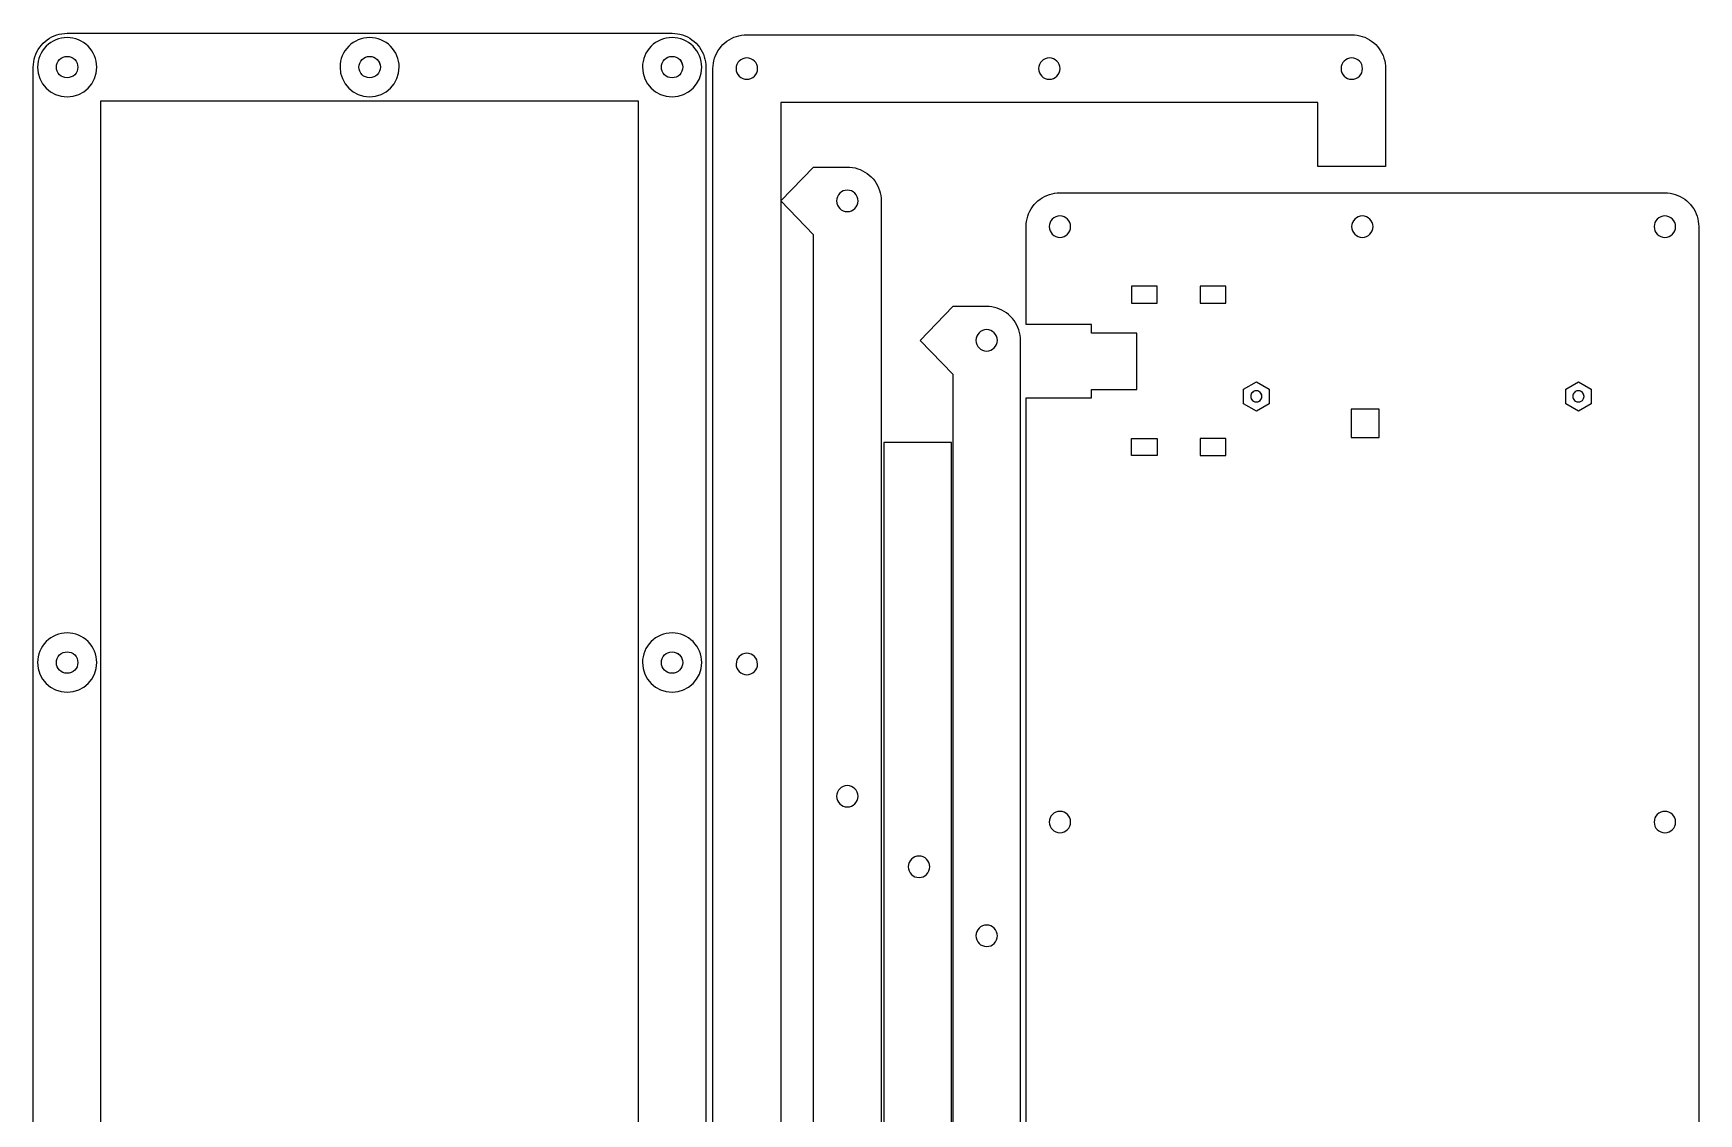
# Model space of a CAD drawing. Extents: x 0 to 299, y 9 to 605.
# Drawn here: x 0.3 to 295.5, y 413.7 to 605.3 of the extents above; entities that cross this region are included whole.
import ezdxf

# ---------------------------------------------------------------- set-up
doc = ezdxf.new("R2010")
doc.units = 0
doc.layers.get('0').update_dxf_attribs({"linetype": 'CONTINUOUS'})

msp = doc.modelspace()

# ---------------------------------------------------------------- linework, layer by layer
at = {"color": 7}
for p, q in [((5.31471, 605.265915), (5.782899, 605.321209)), ((5.782899, 605.321209), (6.253671, 605.339801)), ((6.253671, 605.339801), (107.504773, 605.337684)), ((107.504773, 605.337684), (113.504821, 605.33592)), ((113.504821, 605.33592), (113.97482, 605.317928)), ((113.97482, 605.317928), (114.442822, 605.262927)), ((0.906709, 602.06301), (1.137705, 602.473837)), ((1.137705, 602.473837), (1.398669, 602.866059)), ((1.398669, 602.866059), (1.690642, 603.236063)), ((1.690642, 603.236063), (2.011034, 603.581778)), ((2.011034, 603.581778), (2.35675, 603.902175)), ((2.35675, 603.902175), (2.726754, 604.194144)), ((2.726754, 604.194144), (3.118979, 604.455112)), ((3.118979, 604.455112), (3.529803, 604.686103)), ((3.529803, 604.686103), (3.956653, 604.882992)), ((3.956653, 604.882992), (4.399001, 605.045771)), ((4.399001, 605.045771), (4.852719, 605.173932)), ((4.852719, 605.173932), (5.31471, 605.265915)), ((114.442822, 605.262927), (114.90482, 605.170926)), ((114.90482, 605.170926), (115.35882, 605.042928)), ((115.35882, 605.042928), (115.800819, 604.879927)), ((115.800819, 604.879927), (116.227821, 604.682928)), ((116.227821, 604.682928), (116.638821, 604.451926)), ((116.638821, 604.451926), (117.030821, 604.190927)), ((117.030821, 604.190927), (117.400821, 603.898926)), ((117.400821, 603.898926), (117.746819, 603.578928)), ((117.746819, 603.578928), (118.06682, 603.232927)), ((118.06682, 603.232927), (118.358821, 602.862927)), ((118.358821, 602.862927), (118.61982, 602.470927)), ((118.61982, 602.470927), (118.850819, 602.059927)), ((121.639245, 602.215699), (121.900206, 602.607925)), ((121.900206, 602.607925), (122.192175, 602.977929)), ((122.192175, 602.977929), (122.512575, 603.323644)), ((122.512575, 603.323644), (122.858287, 603.643518)), ((122.858287, 603.643518), (123.228287, 603.935491)), ((123.228287, 603.935491), (123.620516, 604.196974)), ((123.620516, 604.196974), (124.031347, 604.427969)), ((124.031347, 604.427969), (124.458187, 604.624854)), ((124.458187, 604.624854), (124.900545, 604.787636)), ((124.900545, 604.787636), (125.354256, 604.915794)), ((125.354256, 604.915794), (125.816247, 605.007777)), ((125.816247, 605.007777), (126.284436, 605.062556)), ((126.284436, 605.062556), (126.755207, 605.081677)), ((126.755207, 605.081677), (234.006545, 605.080618)), ((234.006545, 605.080618), (234.476283, 605.062521)), ((234.476283, 605.062521), (234.944472, 605.007742)), ((234.944472, 605.007742), (235.406459, 604.915758)), ((235.406459, 604.915758), (235.860177, 604.787601)), ((235.860177, 604.787601), (236.302529, 604.624819)), ((236.302529, 604.624819), (236.729376, 604.427934)), ((236.729376, 604.427934), (237.140203, 604.196938)), ((237.140203, 604.196938), (237.532425, 603.935456)), ((237.532425, 603.935456), (237.902429, 603.643483)), ((237.902429, 603.643483), (238.248144, 603.323609)), ((238.248144, 603.323609), (238.56854, 602.977893)), ((238.56854, 602.977893), (238.86051, 602.607889)), ((238.86051, 602.607889), (239.121477, 602.215664)), ((0.254039, 599.339142), (0.271607, 599.809917)), ((0.271607, 599.809917), (0.326902, 600.278106)), ((0.326902, 600.278106), (0.418885, 600.740093)), ((0.418885, 600.740093), (0.547042, 601.193811)), ((0.547042, 601.193811), (0.709821, 601.636163)), ((0.709821, 601.636163), (0.906709, 602.06301)), ((118.850819, 602.059927), (119.047821, 601.632928)), ((119.047821, 601.632928), (119.210822, 601.190926)), ((119.210822, 601.190926), (119.33882, 600.736925)), ((119.33882, 600.736925), (119.430821, 600.274928)), ((119.430821, 600.274928), (119.485819, 599.806926)), ((119.485819, 599.806926), (119.504834, 599.335928)), ((120.755523, 599.080489), (120.773126, 599.551779)), ((120.773126, 599.551779), (120.828428, 600.019968)), ((120.828428, 600.019968), (120.920425, 600.481955)), ((120.920425, 600.481955), (121.048575, 600.935673)), ((121.048575, 600.935673), (121.211358, 601.377506)), ((121.211358, 601.377506), (121.408246, 601.804872)), ((121.408246, 601.804872), (121.639245, 602.215699)), ((239.121477, 602.215664), (239.352469, 601.804837)), ((239.352469, 601.804837), (239.549358, 601.377471)), ((239.549358, 601.377471), (239.71214, 600.935638)), ((239.71214, 600.935638), (239.840297, 600.48192)), ((239.840297, 600.48192), (239.932281, 600.019933)), ((239.932281, 600.019933), (239.987575, 599.551744)), ((239.987575, 599.551744), (240.006166, 599.080454)), ((0.254039, 282.5378), (0.254039, 599.339142)), ((119.504834, 599.335928), (119.504834, 282.534755)), ((120.755523, 282.279647), (120.755523, 599.080489)), ((240.006166, 599.080454), (240.006166, 599.080454)), ((240.006166, 599.080454), (240.006166, 581.707355)), ((12.253821, 355.212946), (12.253821, 593.338981)), ((12.253821, 593.338981), (107.50483, 593.337217)), ((107.50483, 593.337217), (107.504819, 288.534588)), ((228.006395, 593.080822), (132.755358, 593.080822)), ((132.755358, 593.080822), (132.755358, 288.279798)), ((228.006395, 581.707355), (228.006395, 593.080822)), ((240.006166, 581.707355), (228.006395, 581.707355)), ((132.755358, 575.619561), (138.566825, 581.616299)), ((138.566825, 581.623161), (144.566975, 581.623129)), ((138.566825, 581.616299), (138.566825, 581.623161)), ((144.566975, 581.623129), (145.037747, 581.604044)), ((145.037747, 581.604044), (145.505936, 581.548742)), ((145.505936, 581.548742), (145.967926, 581.456745)), ((145.967926, 581.456745), (146.421637, 581.329113)), ((146.421637, 581.329113), (146.863996, 581.165813)), ((146.863996, 581.165813), (147.290836, 580.968903)), ((147.290836, 580.968903), (147.701667, 580.737925)), ((147.701667, 580.737925), (148.093896, 580.476965)), ((148.093896, 580.476965), (148.463896, 580.184974)), ((148.463896, 580.184974), (148.809608, 579.865125)), ((148.809608, 579.865125), (149.130008, 579.518884)), ((149.130008, 579.518884), (149.421977, 579.148863)), ((149.421977, 579.148863), (149.682937, 578.757173)), ((149.682937, 578.757173), (149.913936, 578.345824)), ((149.913936, 578.345824), (150.110825, 577.918973)), ((150.110825, 577.918973), (150.273607, 577.477144)), ((150.273607, 577.477144), (150.401757, 577.022914)), ((150.401757, 577.022914), (150.493755, 576.560924)), ((150.493755, 576.560924), (150.549056, 576.092713)), ((150.549056, 576.092713), (150.56666, 575.623004)), ((178.364356, 575.612717), (178.73436, 575.904686)), ((178.73436, 575.904686), (179.126586, 576.165657)), ((179.126586, 576.165657), (179.537413, 576.396646)), ((179.537413, 576.396646), (179.96426, 576.593538)), ((179.96426, 576.593538), (180.406608, 576.756317)), ((180.406608, 576.756317), (180.86033, 576.884477)), ((180.86033, 576.884477), (181.322317, 576.976475)), ((181.322317, 576.976475), (181.790506, 577.031776)), ((181.790506, 577.031776), (182.260244, 577.04938)), ((182.260244, 577.04938), (289.511578, 577.050438)), ((289.511578, 577.050438), (289.982346, 577.031847)), ((289.982346, 577.031847), (290.450538, 576.976545)), ((290.450538, 576.976545), (290.912525, 576.884548)), ((290.912525, 576.884548), (291.366247, 576.756387)), ((291.366247, 576.756387), (291.808599, 576.593608)), ((291.808599, 576.593608), (292.235446, 576.396716)), ((292.235446, 576.396716), (292.646266, 576.165728)), ((292.646266, 576.165728), (293.038498, 575.904757)), ((293.038498, 575.904757), (293.408495, 575.612787)), ((138.566825, 569.621762), (132.755358, 575.619561)), ((150.56666, 575.623004), (150.56666, 258.822162)), ((176.426491, 572.450636), (176.55413, 572.904357)), ((176.55413, 572.904357), (176.717427, 573.346705)), ((176.717427, 573.346705), (176.914316, 573.773556)), ((176.914316, 573.773556), (177.145311, 574.184376)), ((177.145311, 574.184376), (177.406275, 574.576605)), ((177.406275, 574.576605), (177.698248, 574.946605)), ((177.698248, 574.946605), (178.018641, 575.292328)), ((178.018641, 575.292328), (178.364356, 575.612717)), ((293.408495, 575.612787), (293.754217, 575.292398)), ((293.754217, 575.292398), (294.074607, 574.946676)), ((294.074607, 574.946676), (294.366576, 574.576676)), ((294.366576, 574.576676), (294.627547, 574.184447)), ((294.627547, 574.184447), (294.858535, 573.773626)), ((294.858535, 573.773626), (295.055428, 573.346776)), ((295.055428, 573.346776), (295.218206, 572.904428)), ((295.218206, 572.904428), (295.346367, 572.450706)), ((176.260622, 571.04969), (176.279214, 571.520456)), ((176.260622, 553.676069), (176.260622, 571.04969)), ((176.279214, 571.520456), (176.334508, 571.988645)), ((176.334508, 571.988645), (176.426491, 572.450636)), ((295.346367, 572.450706), (295.438368, 571.988715)), ((295.438368, 571.988715), (295.493666, 571.520526)), ((295.493666, 571.520526), (295.511269, 571.04976)), ((295.511269, 571.04976), (295.511269, 254.248356)), ((138.566825, 264.820735), (138.566825, 569.621762)), ((138.566825, 569.621762), (138.566825, 569.621762)), ((163.270269, 556.878666), (157.458802, 550.881673)), ((169.270401, 556.87861), (163.270269, 556.878666)), ((163.270269, 556.878666), (163.270269, 556.878666)), ((169.7404, 556.860618), (169.270401, 556.87861)), ((170.208399, 556.80562), (169.7404, 556.860618)), ((170.6704, 556.713619), (170.208399, 556.80562)), ((171.1244, 556.585621), (170.6704, 556.713619)), ((171.566399, 556.42262), (171.1244, 556.585621)), ((171.993401, 556.225618), (171.566399, 556.42262)), ((172.404401, 555.994619), (171.993401, 556.225618)), ((172.796401, 555.73362), (172.404401, 555.994619)), ((173.166401, 555.441619), (172.796401, 555.73362)), ((173.512399, 555.121621), (173.166401, 555.441619)), ((173.8324, 554.77562), (173.512399, 555.121621)), ((174.124401, 554.40562), (173.8324, 554.77562)), ((174.3854, 554.01362), (174.124401, 554.40562)), ((174.616399, 553.60262), (174.3854, 554.01362)), ((174.813401, 553.175618), (174.616399, 553.60262)), ((174.976398, 552.733619), (174.813401, 553.175618)), ((175.1044, 552.279619), (174.976398, 552.733619)), ((175.196401, 551.817621), (175.1044, 552.279619)), ((187.885751, 553.676069), (176.260622, 553.676069)), ((187.885751, 552.175909), (187.885751, 553.676069)), ((195.885781, 552.175909), (187.885751, 552.175909)), ((195.885781, 550.649387), (195.885781, 552.175909)), ((157.458802, 550.881673), (163.270269, 544.884674)), ((175.251399, 551.349619), (175.196401, 551.817621)), ((175.270414, 550.878618), (175.251399, 551.349619)), ((175.270414, 234.077651), (175.270414, 550.878618)), ((195.885781, 543.702519), (195.885781, 550.649387)), ((163.270269, 544.884674), (163.270399, 544.878606)), ((163.270399, 544.878606), (163.270399, 544.878606)), ((163.270399, 544.878606), (163.270399, 544.878606)), ((163.270399, 544.878606), (163.270399, 240.07759)), ((195.885781, 542.175996), (195.885781, 543.702519)), ((176.260622, 254.248356), (176.260622, 540.675837)), ((176.260622, 540.675837), (187.885754, 540.675837)), ((187.885754, 540.675837), (187.885754, 542.175996)), ((187.885754, 542.175996), (195.885781, 542.175996)), ((163.034991, 532.740045), (151.035209, 532.740045)), ((151.035209, 532.740045), (151.035209, 252.312734)), ((163.034991, 246.312549), (163.034991, 532.740045))]:
    msp.add_line(p, q, dxfattribs=at)
at = {"color": 5}
for p, q in [((6.25385, 604.58958), (6.25385, 604.58958)), ((59.878849, 604.58958), (59.878849, 604.58958)), ((113.504821, 604.586341), (113.504821, 604.586341)), ((6.25385, 601.239394), (6.25385, 601.239394)), ((59.878849, 601.239394), (59.878849, 601.239394)), ((113.504821, 601.236155), (113.504821, 601.236155)), ((214.835659, 542.248711), (217.085647, 543.547342)), ((217.085647, 543.547342), (219.335639, 542.248711)), ((271.935741, 542.24876), (274.185729, 543.547392)), ((274.185729, 543.547392), (276.435721, 542.24876)), ((214.835659, 539.650421), (214.835659, 542.248711)), ((217.085647, 541.949506), (217.085647, 541.949506)), ((219.335639, 542.248711), (219.335639, 539.650421)), ((271.935741, 539.650471), (271.935741, 542.24876)), ((274.185729, 541.949555), (274.185729, 541.949555)), ((276.435721, 542.24876), (276.435721, 539.650471)), ((217.085647, 538.351275), (214.835659, 539.650421)), ((219.335639, 539.650421), (217.085647, 538.351275)), ((274.185729, 538.351324), (271.935741, 539.650471)), ((276.435721, 539.650471), (274.185729, 538.351324)), ((6.25385, 498.989075), (6.25385, 498.989075)), ((113.503823, 498.985836), (113.503823, 498.985836)), ((6.25385, 495.638889), (6.25385, 495.638889)), ((113.503823, 495.63565), (113.503823, 495.63565))]:
    msp.add_line(p, q, dxfattribs=at)
at = {"color": 3}
for p, q in [((126.755377, 600.981249), (126.755377, 600.981249)), ((180.380375, 600.981249), (180.380375, 600.981249)), ((234.006376, 600.981249), (234.006376, 600.981249)), ((8.153849, 599.339509), (8.153849, 599.339509)), ((61.778847, 599.339509), (61.778847, 599.339509)), ((115.404819, 599.336271), (115.404819, 599.336271)), ((144.566806, 573.722911), (144.566806, 573.722911)), ((182.260399, 569.15007), (182.260399, 569.15007)), ((235.886399, 569.15007), (235.886399, 569.15007)), ((289.511398, 569.15007), (289.511398, 569.15007)), ((194.930621, 560.470741), (194.930621, 557.470931)), ((199.480491, 560.470741), (194.930621, 560.470741)), ((199.480491, 557.470931), (199.480491, 560.470741)), ((207.143491, 560.470741), (207.143491, 557.470931)), ((211.693492, 560.470741), (207.143491, 560.470741)), ((211.693492, 557.470931), (211.693492, 560.470741)), ((194.930621, 557.470931), (199.480491, 557.470931)), ((207.143491, 557.470931), (211.693492, 557.470931)), ((169.270398, 552.779085), (169.270398, 552.779085)), ((216.085436, 540.949459), (216.085436, 540.949459)), ((273.185525, 540.949511), (273.185525, 540.949511)), ((194.930621, 533.47033), (199.480491, 533.47033)), ((194.930621, 530.470509), (194.930621, 533.47033)), ((199.480491, 533.47033), (199.480491, 530.470509)), ((211.693492, 533.47033), (207.143491, 533.47033)), ((207.143491, 533.47033), (207.143491, 530.470509)), ((211.693492, 530.470509), (211.693492, 533.47033)), ((199.480491, 530.470509), (194.930621, 530.470509)), ((207.143491, 530.470509), (211.693492, 530.470509)), ((8.153849, 493.739004), (8.153849, 493.739004)), ((115.403821, 493.735766), (115.403821, 493.735766)), ((126.755377, 495.38074), (126.755377, 495.38074)), ((144.566806, 468.121908), (144.566806, 468.121908)), ((182.261401, 463.549566), (182.261401, 463.549566)), ((182.261401, 463.549566), (182.261401, 463.549566)), ((289.511398, 463.549566), (289.511398, 463.549566)), ((157.284201, 459.413666), (157.284201, 459.413666)), ((169.269399, 447.178582), (169.269399, 447.178582))]:
    msp.add_line(p, q, dxfattribs=at)
at = {"color": 6}
for p, q in [((238.885995, 538.64945), (233.886075, 538.64945)), ((233.886075, 538.64945), (233.886075, 533.64953)), ((238.885995, 533.64953), (238.885995, 538.64945)), ((233.886075, 533.64953), (238.885995, 533.64953))]:
    msp.add_line(p, q, dxfattribs=at)
at = {"color": 5}
for points in [[(2.541548, 603.051708), (1.557014, 602.067077), (1.003954, 600.731665), (1.00404, 599.339255)], [(6.25385, 604.58958), (4.86144, 604.589529), (3.526082, 604.036339), (2.541548, 603.051708)], [(9.966152, 603.051708), (8.981618, 604.036339), (7.64626, 604.589529), (6.25385, 604.58958)], [(11.50366, 599.339255), (11.503746, 600.731665), (10.950686, 602.067078), (9.966152, 603.051708)], [(56.166547, 603.051708), (55.182013, 602.067078), (54.628953, 600.731665), (54.629039, 599.339255)], [(59.878849, 604.58958), (58.486439, 604.589529), (57.151081, 604.036339), (56.166547, 603.051708)], [(63.591151, 603.051708), (62.606617, 604.036339), (61.271259, 604.589529), (59.878849, 604.58958)], [(65.128659, 599.339255), (65.128745, 600.731665), (64.575685, 602.067078), (63.591151, 603.051708)], [(109.792519, 603.04847), (108.807985, 602.063839), (108.254926, 600.728426), (108.255012, 599.336017)], [(113.504821, 604.586341), (112.112411, 604.586291), (110.777053, 604.033101), (109.792519, 603.04847)], [(117.217124, 603.04847), (116.232589, 604.033101), (114.897231, 604.586291), (113.504821, 604.586341)], [(118.754631, 599.336017), (118.754717, 600.728426), (118.201658, 602.063839), (117.217124, 603.04847)], [(4.353707, 599.339255), (4.353671, 599.843215), (4.553852, 600.326545), (4.910206, 600.682898)], [(4.910206, 600.682898), (5.26656, 601.039251), (5.74989, 601.239432), (6.25385, 601.239394)], [(6.25385, 601.239394), (6.75781, 601.239432), (7.24114, 601.039252), (7.597494, 600.682898)], [(7.597494, 600.682898), (7.953848, 600.326545), (8.15403, 599.843215), (8.153993, 599.339255)], [(57.978707, 599.339255), (57.97867, 599.843215), (58.178851, 600.326545), (58.535205, 600.682898)], [(58.535205, 600.682898), (58.891559, 601.039251), (59.374889, 601.239432), (59.878849, 601.239394)], [(59.878849, 601.239394), (60.382809, 601.239432), (60.866139, 601.039251), (61.222493, 600.682898)], [(61.222493, 600.682898), (61.578847, 600.326545), (61.779028, 599.843215), (61.778991, 599.339255)], [(111.604679, 599.336017), (111.604642, 599.839977), (111.804823, 600.323306), (112.161177, 600.67966)], [(112.161177, 600.67966), (112.517531, 601.036013), (113.000861, 601.236193), (113.504821, 601.236155)], [(113.504821, 601.236155), (114.008781, 601.236193), (114.492111, 601.036013), (114.848465, 600.67966)], [(114.848465, 600.67966), (115.204819, 600.323306), (115.405, 599.839977), (115.404963, 599.336017)], [(1.00404, 599.339255), (1.004146, 596.439909), (3.354504, 594.089551), (6.25385, 594.089446)], [(6.25385, 597.439628), (5.204599, 597.439549), (4.353913, 598.290004), (4.353707, 599.339255)], [(6.25385, 594.089446), (9.153196, 594.089551), (11.503554, 596.439909), (11.50366, 599.339255)], [(8.153993, 599.339255), (8.153787, 598.290004), (7.303101, 597.439549), (6.25385, 597.439628)], [(54.629039, 599.339255), (54.629145, 596.439909), (56.979503, 594.089551), (59.878849, 594.089446)], [(59.878849, 597.439628), (58.829598, 597.439549), (57.978912, 598.290004), (57.978707, 599.339255)], [(59.878849, 594.089446), (62.778195, 594.089551), (65.128553, 596.439909), (65.128659, 599.339255)], [(61.778991, 599.339255), (61.778786, 598.290004), (60.9281, 597.439549), (59.878849, 597.439628)], [(108.255012, 599.336017), (108.255117, 596.43667), (110.605475, 594.086312), (113.504821, 594.086207)], [(113.504821, 597.436389), (112.45557, 597.436311), (111.604885, 598.286766), (111.604679, 599.336017)], [(113.504821, 594.086207), (116.404167, 594.086312), (118.754526, 596.43667), (118.754631, 599.336017)], [(115.404963, 599.336017), (115.404758, 598.286766), (114.554072, 597.436311), (113.504821, 597.436389)], [(216.378265, 541.656797), (216.190631, 541.469261), (216.085204, 541.214853), (216.085187, 540.949568)], [(216.085187, 540.949568), (216.085204, 540.684282), (216.190631, 540.429875), (216.378265, 540.242338)], [(217.085647, 541.949506), (216.820362, 541.949628), (216.565899, 541.844334), (216.378265, 541.656797)], [(218.085589, 540.949568), (218.085555, 541.501806), (217.637885, 541.949474), (217.085647, 541.949506)], [(217.085647, 539.94963), (217.637885, 539.949662), (218.085555, 540.39733), (218.085589, 540.949568)], [(273.478347, 541.656847), (273.290713, 541.469311), (273.185286, 541.214903), (273.185269, 540.949617)], [(273.185269, 540.949617), (273.185286, 540.684332), (273.290713, 540.429924), (273.478347, 540.242388)], [(274.185729, 541.949555), (273.920444, 541.949677), (273.665981, 541.844383), (273.478347, 541.656847)], [(275.185671, 540.949617), (275.185637, 541.501855), (274.737967, 541.949523), (274.185729, 541.949555)], [(274.185729, 539.949679), (274.737967, 539.949712), (275.185637, 540.39738), (275.185671, 540.949617)], [(216.378265, 540.242338), (216.565899, 540.054802), (216.820362, 539.949508), (217.085647, 539.94963)], [(273.478347, 540.242388), (273.665981, 540.054852), (273.920444, 539.949557), (274.185729, 539.949679)], [(6.25385, 498.989075), (4.861439, 498.989024), (3.526081, 498.435833), (2.541546, 497.451202)], [(9.966153, 497.451202), (8.981619, 498.435834), (7.64626, 498.989024), (6.25385, 498.989075)], [(113.503823, 498.985836), (112.111412, 498.985786), (110.776054, 498.432595), (109.791519, 497.447964)], [(117.216126, 497.447964), (116.231592, 498.432595), (114.896233, 498.985786), (113.503823, 498.985836)], [(2.541546, 497.451202), (1.557012, 496.46657), (1.003953, 495.131157), (1.00404, 493.738747)], [(11.50366, 493.738747), (11.503747, 495.131157), (10.950688, 496.466571), (9.966153, 497.451202)], [(109.791519, 497.447964), (108.806985, 496.463332), (108.253926, 495.127919), (108.254013, 493.735508)], [(118.753632, 493.735508), (118.753719, 495.127919), (118.200661, 496.463332), (117.216126, 497.447964)], [(1.00404, 493.738747), (1.004148, 490.839402), (3.354505, 488.489046), (6.25385, 488.488941)], [(4.353707, 493.738747), (4.35367, 494.242707), (4.553851, 494.726038), (4.910204, 495.082392)], [(6.25385, 491.839123), (5.2046, 491.839044), (4.353915, 492.689497), (4.353707, 493.738747)], [(4.910204, 495.082392), (5.266558, 495.438746), (5.749889, 495.638927), (6.25385, 495.638889)], [(6.25385, 495.638889), (6.75781, 495.638927), (7.241141, 495.438746), (7.597495, 495.082392)], [(6.25385, 488.488941), (9.153195, 488.489046), (11.503552, 490.839402), (11.50366, 493.738747)], [(8.153993, 493.738747), (8.153785, 492.689497), (7.3031, 491.839044), (6.25385, 491.839123)], [(7.597495, 495.082392), (7.95385, 494.726038), (8.15403, 494.242707), (8.153993, 493.738747)], [(108.254013, 493.735508), (108.25412, 490.836163), (110.604478, 488.485807), (113.503823, 488.485702)], [(111.603681, 493.735508), (111.603643, 494.239469), (111.803824, 494.722799), (112.160178, 495.079153)], [(113.503823, 491.835885), (112.454573, 491.835806), (111.603888, 492.686258), (111.603681, 493.735508)], [(112.160178, 495.079153), (112.516532, 495.435507), (112.999862, 495.635688), (113.503823, 495.63565)], [(113.503823, 495.63565), (114.007784, 495.635688), (114.491114, 495.435507), (114.847468, 495.079153)], [(113.503823, 488.485702), (116.403168, 488.485807), (118.753525, 490.836163), (118.753632, 493.735508)], [(115.403965, 493.735508), (115.403757, 492.686258), (114.553073, 491.835806), (113.503823, 491.835885)], [(114.847468, 495.079153), (115.203822, 494.722799), (115.404003, 494.239469), (115.403965, 493.735508)]]:
    msp.add_open_spline(points, degree=3, dxfattribs=at)
at = {"color": 3}
for points in [[(4.35385, 599.339509), (4.353849, 599.843421), (4.554027, 600.326694), (4.910346, 600.683013)], [(4.910346, 600.683013), (5.266666, 601.039332), (5.749938, 601.23951), (6.25385, 601.23951)], [(6.25385, 601.23951), (6.757761, 601.23951), (7.241034, 601.039332), (7.597353, 600.683013)], [(7.597353, 600.683013), (7.953672, 600.326693), (8.15385, 599.843421), (8.153849, 599.339509)], [(57.978848, 599.339509), (57.978848, 599.843421), (58.179026, 600.326694), (58.535345, 600.683013)], [(58.535345, 600.683013), (58.891664, 601.039333), (59.374937, 601.239511), (59.878849, 601.23951)], [(59.878849, 601.23951), (60.92819, 601.239509), (61.778847, 600.38885), (61.778847, 599.339509)], [(111.60482, 599.336271), (111.60482, 599.840182), (111.804998, 600.323455), (112.161317, 600.679775)], [(112.161317, 600.679775), (112.517637, 601.036094), (113.00091, 601.236272), (113.504821, 601.236272)], [(113.504821, 601.236272), (114.554162, 601.236271), (115.40482, 600.385611), (115.404819, 599.336271)], [(125.411873, 600.424752), (125.055553, 600.068432), (124.855375, 599.585159), (124.855376, 599.081248)], [(126.755377, 600.981249), (126.251465, 600.981249), (125.768192, 600.781071), (125.411873, 600.424752)], [(128.098881, 600.424752), (127.742562, 600.781071), (127.259289, 600.981249), (126.755377, 600.981249)], [(128.655378, 599.081248), (128.655378, 599.585159), (128.4552, 600.068432), (128.098881, 600.424752)], [(180.380375, 600.981249), (179.331035, 600.981248), (178.480377, 600.130588), (178.480378, 599.081248)], [(181.72388, 600.424752), (181.36756, 600.781071), (180.884287, 600.981249), (180.380375, 600.981249)], [(182.280377, 599.081248), (182.280377, 599.585159), (182.080199, 600.068432), (181.72388, 600.424752)], [(234.006376, 600.981249), (232.957035, 600.981248), (232.106377, 600.130588), (232.106378, 599.081248)], [(235.34988, 600.424752), (234.993561, 600.781071), (234.510288, 600.981249), (234.006376, 600.981249)], [(235.906377, 599.081248), (235.906377, 599.585159), (235.706199, 600.068432), (235.34988, 600.424752)], [(6.25385, 597.439512), (5.20451, 597.439511), (4.353851, 598.290169), (4.35385, 599.339509)], [(8.153849, 599.339509), (8.153848, 598.290169), (7.30319, 597.439511), (6.25385, 597.439512)], [(59.878849, 597.439512), (58.829508, 597.439511), (57.978849, 598.290168), (57.978848, 599.339509)], [(61.778847, 599.339509), (61.778845, 598.29017), (60.928188, 597.439513), (59.878849, 597.439512)], [(113.504821, 597.436273), (112.455481, 597.436272), (111.604821, 598.28693), (111.60482, 599.336271)], [(115.404819, 599.336271), (115.404818, 598.286931), (114.55416, 597.436274), (113.504821, 597.436273)], [(124.855376, 599.081248), (124.855375, 598.577336), (125.055553, 598.094063), (125.411873, 597.737744)], [(125.411873, 597.737744), (125.768192, 597.381424), (126.251465, 597.181246), (126.755377, 597.181246)], [(126.755377, 597.181246), (127.259289, 597.181246), (127.742562, 597.381424), (128.098881, 597.737744)], [(128.098881, 597.737744), (128.4552, 598.094063), (128.655378, 598.577336), (128.655378, 599.081248)], [(178.480378, 599.081248), (178.480377, 598.031907), (179.331035, 597.181248), (180.380375, 597.181246)], [(180.380375, 597.181246), (180.884287, 597.181246), (181.36756, 597.381424), (181.72388, 597.737744)], [(181.72388, 597.737744), (182.080199, 598.094063), (182.280377, 598.577336), (182.280377, 599.081248)], [(232.106378, 599.081248), (232.106377, 598.031907), (232.957035, 597.181248), (234.006376, 597.181246)], [(234.006376, 597.181246), (234.510288, 597.181246), (234.993561, 597.381424), (235.34988, 597.737744)], [(235.34988, 597.737744), (235.706199, 598.094063), (235.906377, 598.577336), (235.906377, 599.081248)], [(143.223302, 576.966413), (142.866982, 576.610093), (142.666804, 576.12682), (142.666805, 575.622909)], [(144.566806, 577.52291), (144.062894, 577.52291), (143.579621, 577.322732), (143.223302, 576.966413)], [(145.91031, 576.966413), (145.553991, 577.322732), (145.070718, 577.52291), (144.566806, 577.52291)], [(146.466807, 575.622909), (146.466807, 576.12682), (146.266629, 576.610093), (145.91031, 576.966413)], [(142.666805, 575.622909), (142.666806, 574.573568), (143.517465, 573.72291), (144.566806, 573.722911)], [(144.566806, 573.722911), (145.616146, 573.72291), (146.466806, 574.573568), (146.466807, 575.622909)], [(182.260399, 572.950067), (181.756487, 572.950067), (181.273215, 572.749889), (180.916895, 572.39357)], [(183.603902, 572.39357), (183.247583, 572.749889), (182.76431, 572.950067), (182.260399, 572.950067)], [(235.886399, 572.950067), (235.382488, 572.950067), (234.899215, 572.749889), (234.542896, 572.39357)], [(237.229903, 572.39357), (236.873583, 572.749889), (236.390311, 572.950067), (235.886399, 572.950067)], [(289.511398, 572.950067), (289.007486, 572.950067), (288.524214, 572.749889), (288.167894, 572.39357)], [(290.854901, 572.39357), (290.498582, 572.749889), (290.015309, 572.950067), (289.511398, 572.950067)], [(180.916895, 572.39357), (180.560576, 572.037251), (180.360398, 571.553979), (180.360398, 571.050067)], [(180.360398, 571.050067), (180.360399, 570.000727), (181.211058, 569.150069), (182.260399, 569.15007)], [(182.260399, 569.15007), (183.309739, 569.150069), (184.160399, 570.000727), (184.1604, 571.050067)], [(184.1604, 571.050067), (184.1604, 571.553979), (183.960222, 572.037251), (183.603902, 572.39357)], [(234.542896, 572.39357), (234.186576, 572.037251), (233.986398, 571.553979), (233.986398, 571.050067)], [(233.986398, 571.050067), (233.986399, 570.000727), (234.837059, 569.150069), (235.886399, 569.15007)], [(235.886399, 569.15007), (236.93574, 569.150069), (237.786399, 570.000727), (237.7864, 571.050067)], [(237.7864, 571.050067), (237.7864, 571.553979), (237.586222, 572.037251), (237.229903, 572.39357)], [(288.167894, 572.39357), (287.811575, 572.037251), (287.611397, 571.553979), (287.611397, 571.050067)], [(287.611397, 571.050067), (287.611398, 570.000727), (288.462057, 569.150069), (289.511398, 569.15007)], [(289.511398, 569.15007), (290.560738, 569.150069), (291.411398, 570.000727), (291.411399, 571.050067)], [(291.411399, 571.050067), (291.411399, 571.553979), (291.211221, 572.037251), (290.854901, 572.39357)], [(169.270398, 552.779085), (168.221057, 552.779084), (167.370399, 551.928425), (167.3704, 550.879084)], [(170.613902, 552.222588), (170.257583, 552.578908), (169.77431, 552.779086), (169.270398, 552.779085)], [(171.170399, 550.879084), (171.170399, 551.382996), (170.970221, 551.866269), (170.613902, 552.222588)], [(167.3704, 550.879084), (167.370399, 549.829744), (168.221057, 548.979084), (169.270398, 548.979083)], [(169.270398, 548.979083), (169.77431, 548.979083), (170.257583, 549.179261), (170.613902, 549.53558)], [(170.613902, 549.53558), (170.970221, 549.891899), (171.170399, 550.375172), (171.170399, 550.879084)], [(216.585436, 541.815484), (216.276035, 541.636851), (216.085436, 541.306724), (216.085436, 540.949459)], [(216.085436, 540.949459), (216.085436, 540.592193), (216.276035, 540.262066), (216.585436, 540.083433)], [(217.585436, 541.815484), (217.276035, 541.994117), (216.894837, 541.994117), (216.585436, 541.815484)], [(218.085436, 540.949459), (218.085436, 541.306724), (217.894837, 541.636851), (217.585436, 541.815484)], [(217.585436, 540.083433), (217.894837, 540.262066), (218.085436, 540.592193), (218.085436, 540.949459)], [(273.685525, 541.815537), (273.376124, 541.636904), (273.185525, 541.306777), (273.185525, 540.949511)], [(273.185525, 540.949511), (273.185525, 540.592246), (273.376124, 540.262119), (273.685525, 540.083486)], [(274.685525, 541.815537), (274.376124, 541.99417), (273.994926, 541.99417), (273.685525, 541.815537)], [(275.185525, 540.949511), (275.185525, 541.306777), (274.994926, 541.636904), (274.685525, 541.815537)], [(274.685525, 540.083486), (274.994926, 540.262119), (275.185525, 540.592246), (275.185525, 540.949511)], [(216.585436, 540.083433), (216.894837, 539.9048), (217.276035, 539.9048), (217.585436, 540.083433)], [(273.685525, 540.083486), (273.994926, 539.904853), (274.376124, 539.904853), (274.685525, 540.083486)], [(4.35385, 493.739004), (4.353849, 494.242916), (4.554027, 494.726189), (4.910346, 495.082508)], [(6.25385, 491.839007), (5.20451, 491.839006), (4.353851, 492.689664), (4.35385, 493.739004)], [(4.910346, 495.082508), (5.266666, 495.438827), (5.749938, 495.639005), (6.25385, 495.639005)], [(6.25385, 495.639005), (6.757761, 495.639005), (7.241034, 495.438827), (7.597353, 495.082508)], [(8.153849, 493.739004), (8.153848, 492.689664), (7.30319, 491.839007), (6.25385, 491.839007)], [(7.597353, 495.082508), (7.953672, 494.726188), (8.15385, 494.242916), (8.153849, 493.739004)], [(111.603822, 493.735766), (111.603821, 494.239677), (111.803999, 494.72295), (112.160319, 495.07927)], [(113.503823, 491.835768), (112.454482, 491.835767), (111.603823, 492.686425), (111.603822, 493.735766)], [(112.160319, 495.07927), (112.516638, 495.435589), (112.999911, 495.635767), (113.503823, 495.635767)], [(113.503823, 495.635767), (114.553163, 495.635766), (115.403821, 494.785106), (115.403821, 493.735766)], [(115.403821, 493.735766), (115.403819, 492.686426), (114.553162, 491.835769), (113.503823, 491.835768)], [(124.855376, 493.480743), (124.855375, 492.976831), (125.055553, 492.493558), (125.411873, 492.137239)], [(126.755377, 495.38074), (125.706036, 495.380741), (124.855377, 494.530083), (124.855376, 493.480743)], [(128.655378, 493.480743), (128.655377, 494.530083), (127.804717, 495.380741), (126.755377, 495.38074)], [(128.098881, 492.137239), (128.4552, 492.493558), (128.655378, 492.976831), (128.655378, 493.480743)], [(125.411873, 492.137239), (125.768192, 491.780919), (126.251465, 491.580741), (126.755377, 491.580742)], [(126.755377, 491.580742), (127.259289, 491.580741), (127.742562, 491.780919), (128.098881, 492.137239)], [(142.666805, 470.021909), (142.666804, 469.517998), (142.866982, 469.034725), (143.223302, 468.678405)], [(144.566806, 471.921907), (143.517465, 471.921908), (142.666806, 471.07125), (142.666805, 470.021909)], [(146.466807, 470.021909), (146.466806, 471.07125), (145.616146, 471.921908), (144.566806, 471.921907)], [(145.91031, 468.678405), (146.266629, 469.034725), (146.466807, 469.517998), (146.466807, 470.021909)], [(143.223302, 468.678405), (143.579621, 468.322086), (144.062894, 468.121908), (144.566806, 468.121908)], [(144.566806, 468.121908), (145.070718, 468.121908), (145.553991, 468.322086), (145.91031, 468.678405)], [(180.917896, 466.793068), (180.561577, 466.436748), (180.361399, 465.953475), (180.361399, 465.449564)], [(180.917896, 466.793068), (180.561577, 466.436748), (180.361399, 465.953475), (180.361399, 465.449564)], [(182.261401, 467.349565), (181.757489, 467.349565), (181.274216, 467.149387), (180.917896, 466.793068)], [(182.261401, 467.349565), (181.757489, 467.349565), (181.274216, 467.149387), (180.917896, 466.793068)], [(184.161398, 465.449564), (184.161399, 466.498904), (183.310741, 467.349564), (182.261401, 467.349565)], [(184.161398, 465.449564), (184.161399, 466.498904), (183.310741, 467.349564), (182.261401, 467.349565)], [(288.167894, 466.793068), (287.811574, 466.436748), (287.611396, 465.953475), (287.611397, 465.449564)], [(289.511398, 467.349565), (289.007486, 467.349565), (288.524213, 467.149387), (288.167894, 466.793068)], [(290.854902, 466.793068), (290.498583, 467.149387), (290.01531, 467.349565), (289.511398, 467.349565)], [(291.411399, 465.449564), (291.411399, 465.953475), (291.211221, 466.436748), (290.854902, 466.793068)], [(180.361399, 465.449564), (180.361401, 464.400223), (181.21206, 463.549565), (182.261401, 463.549566)], [(180.361399, 465.449564), (180.361401, 464.400223), (181.21206, 463.549565), (182.261401, 463.549566)], [(182.261401, 463.549566), (183.31074, 463.549567), (184.161397, 464.400225), (184.161398, 465.449564)], [(182.261401, 463.549566), (183.31074, 463.549567), (184.161397, 464.400225), (184.161398, 465.449564)], [(287.611397, 465.449564), (287.611398, 464.400223), (288.462057, 463.549565), (289.511398, 463.549566)], [(289.511398, 463.549566), (290.560738, 463.549565), (291.411398, 464.400223), (291.411399, 465.449564)], [(157.284201, 459.413666), (156.234862, 459.413665), (155.384205, 458.563008), (155.384204, 457.513669)], [(159.184202, 457.513669), (159.184201, 458.563009), (158.333542, 459.413667), (157.284201, 459.413666)], [(155.384204, 457.513669), (155.384203, 456.464328), (156.234861, 455.613669), (157.284201, 455.613668)], [(157.284201, 455.613668), (157.788113, 455.613667), (158.271386, 455.813845), (158.627705, 456.170165)], [(158.627705, 456.170165), (158.984025, 456.526484), (159.184203, 457.009757), (159.184202, 457.513669)], [(169.269399, 447.178582), (168.220059, 447.17858), (167.369401, 446.327921), (167.369402, 445.278581)], [(170.612904, 446.622085), (170.256584, 446.978404), (169.773311, 447.178582), (169.269399, 447.178582)], [(171.169401, 445.278581), (171.169401, 445.782492), (170.969223, 446.265765), (170.612904, 446.622085)], [(167.369402, 445.278581), (167.369401, 444.22924), (168.220059, 443.378581), (169.269399, 443.378579)], [(169.269399, 443.378579), (169.773311, 443.378579), (170.256584, 443.578757), (170.612904, 443.935076)], [(170.612904, 443.935076), (170.969223, 444.291396), (171.169401, 444.774669), (171.169401, 445.278581)]]:
    msp.add_open_spline(points, degree=3, dxfattribs=at)

doc.saveas('drawing.dxf')
